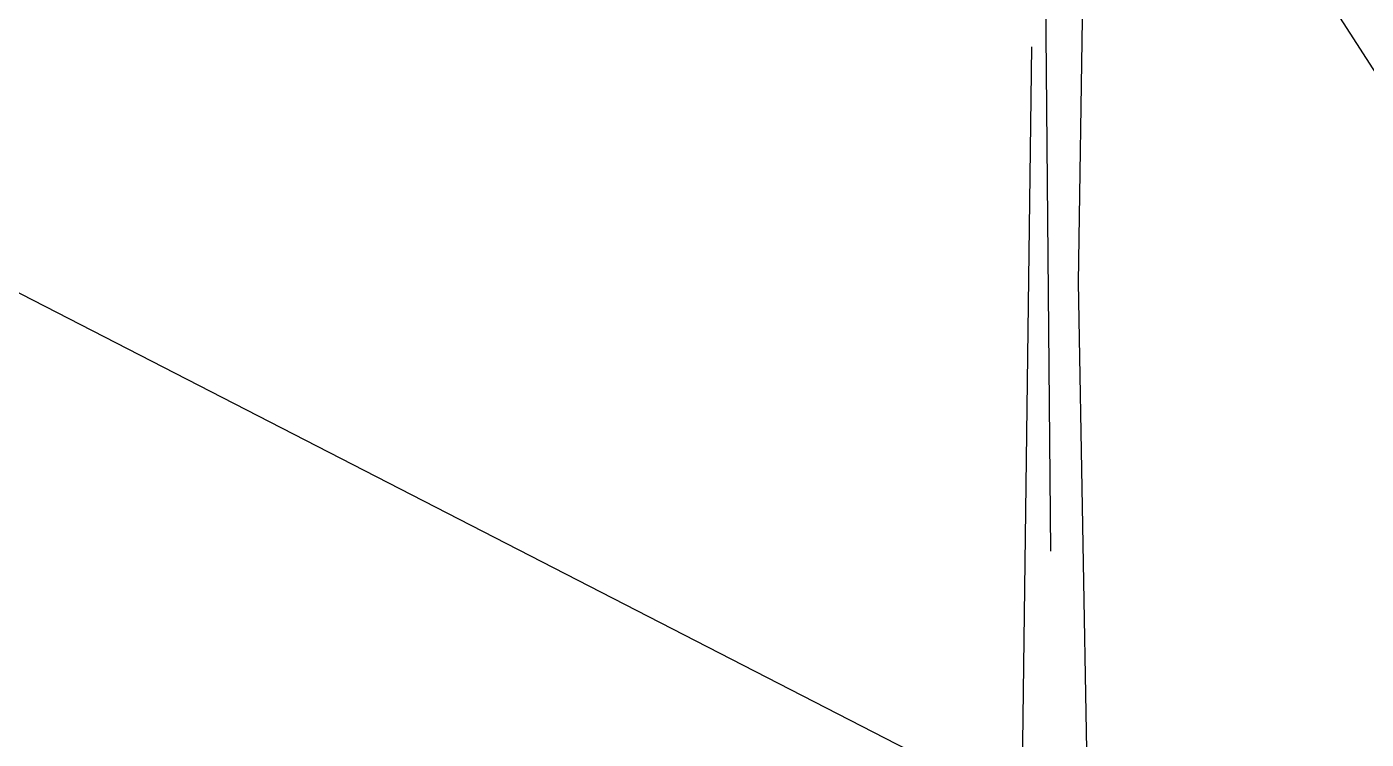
# Model space of a CAD drawing. Extents: x -1568 to -728, y -1287 to -990.
# Drawn here: x -927.75 to -919.75, y -1161.5 to -1157.24 of the extents above; entities that cross this region are included whole.
import ezdxf

# ---------------------------------------------------------------- set-up
doc = ezdxf.new("R2010")
doc.units = 0
doc.header["$LTSCALE"] = 5
doc.layers.get('0').update_dxf_attribs({"linetype": 'CONTINUOUS'})
doc.layers.add('乔木', color=3, linetype='CONTINUOUS')

# ---------------------------------------------------------------- blocks, each defined once
blk = doc.blocks.new('A$C3E764F27')
at = {"color": 0}
for p, q in [((1.8009, 1.1481), (1.81, 2.1526)), ((1.7651, 1.4978), (1.756, 2.1077)), ((1.8481, 0.055), (1.8258, 1.8039)), ((1.7381, 0), (1.7651, 1.4978))]:
    blk.add_line(p, q, dxfattribs=at)
blk = doc.blocks.new('A$C7F962729')
at = {"color": 0, "xscale": 0.6433862224851765, "yscale": 0.6433862224851765, "zscale": 0.6433862224851765}
blk.add_blockref('A$C3E764F27', (0, 0), dxfattribs=at)

msp = doc.modelspace()

# ---------------------------------------------------------------- linework, layer by layer
for p in [(-925.96722, -1147.72837), (-938.90175, -1153.12189)]:
    msp.add_line(p, (-914.45685, -1165.69553))

# ---------------------------------------------------------------- block references
at = {"layer": '乔木', "color": 72, "xscale": -7.138745764270425, "yscale": 7.138745764270425, "zscale": 7.138745764269561}
msp.add_blockref('A$C7F962729', (-913.36006, -1165.65049), dxfattribs=at)

doc.saveas('drawing.dxf')
